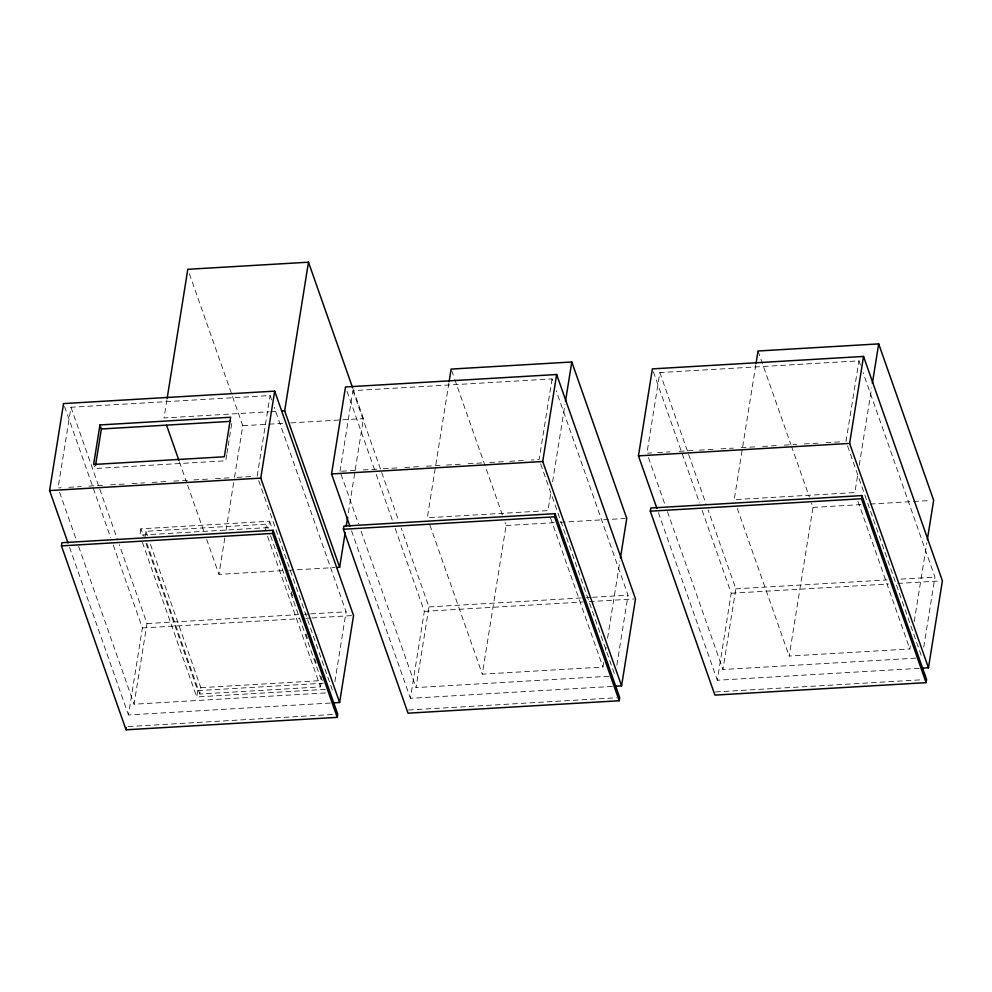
<?xml version="1.0" encoding="UTF-8"?>
<svg xmlns="http://www.w3.org/2000/svg" width="992" height="992" viewBox="0 0 992 992"><rect width="100%" height="100%" fill="white"/><g stroke="black" fill="none" stroke-linecap="round" stroke-linejoin="round"><path stroke-width="0.74" stroke-dasharray="4.96 3.72" d="M271.622 399.925L270.084 395.535L70.99 407.278L58.069 487.928L61.157 487.742M140.876 528.81L139.872 535.134L268.584 527.558L269.588 521.234L140.876 528.81L143.443 536.102M144.844 537.602L145.849 531.278L266.513 524.16L268.063 528.55M166.916 399.764L164.002 417.967L269.192 411.767M330.373 703.043L128.452 714.934L142.377 627.961L113.2 544.906M325.463 692.937L134.069 704.208L146.99 623.559L119.263 544.645M226.734 454.733L225.767 460.809L95.046 468.522L94.091 465.818M226.982 453.208L227.962 447.132M228.197 445.606L232.103 421.278M325.438 689.366L196.726 696.942L197.743 690.618L146.01 543.393M270.63 535.854L321.482 680.574L320.478 686.898L199.801 694.016L200.818 687.692L149.966 542.971M282.398 570.636L218.972 574.38L224.8 537.974M226.015 530.385L234.273 478.814M234.521 477.301L242.78 425.717L189.348 273.693M257.164 476.197L270.084 395.535M265.509 530.484L266.513 524.16M340.02 471.312L352.941 390.662L552.048 378.919L553.065 381.846M348.378 512.666L363.444 418.612L353.177 389.372M334.874 681.826L346.096 611.828L274.189 407.228M448.942 382.738L427.316 517.75L547.981 510.632L550.895 492.429M612.324 686.427L410.403 698.318L424.34 611.345L395.151 528.29M608.952 676.222L416.032 687.592L428.953 606.943L401.214 528.029M603.682 662.495L602.95 667.046L482.286 674.163L506.094 525.5L505.064 522.573M552.048 378.919L539.127 459.581L531.402 460.028M552.594 481.814L564.994 404.451M605.616 650.368L606.112 647.33M607.563 638.228L619.963 560.864M860.473 365.217L858.936 360.84L659.841 372.57L646.92 453.22L651.546 452.947M616.838 665.21L628.048 595.212L556.152 390.612M755.83 364.659L734.204 499.658L854.881 492.553L858.03 472.824M919.224 668.335L717.303 680.239L731.228 593.253L702.051 510.21M915.852 658.142L722.932 669.513L735.841 588.851L708.114 509.938M910.334 645.928L909.838 648.966L789.173 656.072L812.994 507.42L811.444 503.031M846.015 441.49L858.936 360.84M859.246 465.248L871.646 387.884M914.215 621.662L926.85 542.773M923.738 647.119L934.948 577.121L863.052 372.533M270.742 411.68L278.479 411.221M242.78 425.717L267.53 424.266M269.08 424.167L284.543 423.262M290.743 422.902L363.444 418.612M68.87 487.295L81.22 486.564M88.933 486.105L104.371 485.2M110.546 484.84L124.434 484.022M132.147 483.563L144.497 482.831M152.21 482.385L167.648 481.467M173.823 481.108L187.711 480.289M193.886 479.917L207.774 479.099M215.5 478.652L230.925 477.735M237.1 477.375L250.988 476.557M341.57 471.225L357.008 470.307M363.171 469.948L377.072 469.129M383.247 468.77L398.672 467.852M404.848 467.492L420.286 466.587M426.461 466.215L440.349 465.397M446.524 465.037L461.95 464.132M468.125 463.76L483.563 462.855M489.738 462.483L503.626 461.664M509.801 461.305L525.239 460.4M657.721 452.588L670.071 451.856M679.334 451.31L693.222 450.492M699.397 450.132L714.835 449.227M720.998 448.855L733.348 448.136M741.074 447.677L756.499 446.772M762.674 446.4L778.112 445.495M784.288 445.135L796.626 444.404M804.351 443.945L819.776 443.04M825.952 442.68L839.852 441.862M506.094 525.5L554.044 522.672M560.244 522.313L625.208 518.481M812.994 507.42L860.944 504.593M870.232 504.048L911.995 501.58M913.545 501.493L930.558 500.489M288.585 570.276L334.998 567.548M146.99 623.559L298.245 614.643M304.42 614.284L309.045 614.011M310.595 613.912L346.096 611.828M428.953 606.943L584.834 597.754M586.384 597.668L591.009 597.395M592.546 597.296L628.048 595.212M735.841 588.851L887.096 579.936M900.984 579.117L934.948 577.121M142.377 627.961L299.596 618.698M305.772 618.326L310.384 618.053M311.934 617.966L353.549 615.511M424.34 611.345L583.098 601.983M589.26 601.623L633.962 598.982M731.228 593.253L888.448 583.99M897.698 583.445L939.312 580.99M200.818 687.692L321.482 680.574M197.743 690.618L323.392 683.215M128.117 726.553L333.114 714.463M408.53 710.024L616.615 697.76M715.43 691.945L921.965 679.768M847.565 445.879L922.027 657.77M857.956 501.32L909.838 648.966M758.024 351.007L790.897 444.552M791.418 446.016L809.398 497.178M737.292 508.425L789.173 656.072M659.841 372.57L706.056 504.097M653.406 371.802L699.484 502.919M648.458 457.61L664.9 504.37M667.467 511.686L722.932 669.513M658.415 512.678L717.303 680.239M540.665 463.958L615.127 675.862M550.548 517.948L602.95 667.046M451.645 370.549L454.212 377.853M454.72 379.316L502.498 515.27M429.883 525.053L482.286 674.163M352.941 390.662L381.188 471.039M381.709 472.49L398.648 520.726M347.026 391.344L375.695 472.924M376.216 474.387L392.596 521.011M341.05 474.238L358.509 523.925M361.076 531.228L416.032 687.592M351.528 530.77L410.403 698.318M258.714 480.574L333.176 692.478M269.588 521.234L272.155 528.513M291.115 591.691L292.652 596.068M305.97 633.962L307.508 638.34M314.687 658.75L316.225 663.127M320.838 676.246L322.375 680.611M267.555 536.337L320.478 686.898M179.416 461.813L187.116 483.749M187.637 485.212L204.067 531.985M206.634 539.301L218.972 574.38M145.849 531.278L147.399 535.655M146.89 543.442L199.801 694.016M142.426 542.426L196.726 696.942M70.99 407.278L117.205 538.792M64.554 406.497L110.633 537.627M59.607 492.317L76.037 539.078M78.616 546.381L134.069 704.208M69.564 547.386L128.452 714.934"/><path stroke-width="1.49" d="M68.026 543.021L49.6 490.569L63.538 403.583L274.697 391.133L353.549 615.511L339.611 702.497L333.448 702.857M61.43 545.885L61.938 542.723L273.11 530.274L337.739 714.19L337.23 717.365L126.071 729.802L61.43 545.885L272.602 533.436L337.23 717.365M99.956 424.936L93.62 464.467L224.341 456.766L230.677 417.235L99.956 424.936L101.37 428.978L95.53 465.471M167.164 398.251L187.81 269.303L308.475 262.198L352.656 387.909M126.071 729.802L126.406 727.694M339.611 702.497L260.772 478.119L274.697 391.133M336.536 567.449L339.636 567.263L284.667 410.849L308.475 262.198M272.602 533.436L273.11 530.274M349.99 526.405L331.551 473.953L345.489 386.967L556.661 374.517L635.5 598.895L621.575 685.881L615.412 686.241M343.393 529.269L343.902 526.107L555.061 513.658L619.702 697.574L619.194 700.749L408.022 713.186L343.393 529.269L554.553 516.82L619.194 700.749M339.636 567.263L345.228 532.382M346.196 526.318L347.659 517.216M449.178 381.226L451.124 369.086L571.789 361.981L626.758 518.394L620.446 557.826M621.575 685.881L542.723 461.503L556.661 374.517M565.477 401.413L571.789 361.981M554.553 516.82L555.061 513.658M656.89 508.313L638.451 455.861L652.389 368.888L863.548 356.438L942.4 580.816L928.462 667.79L922.3 668.149M650.281 511.178L650.789 508.016L861.961 495.578L926.59 679.495L926.082 682.657L714.922 695.107L650.281 511.178L861.453 498.74L926.082 682.657M756.078 363.134L758.024 351.007L878.689 343.889L933.658 500.303L927.334 539.747M928.462 667.79L849.623 443.412L863.548 356.438M872.365 383.334L878.689 343.889M861.453 498.74L861.961 495.578M281.579 411.035L284.667 410.849M101.37 428.978L230.566 421.364M49.6 490.569L260.772 478.119M331.551 473.953L542.723 461.503M638.451 455.861L849.623 443.412M166.569 425.27L178.895 460.362"/></g></svg>
